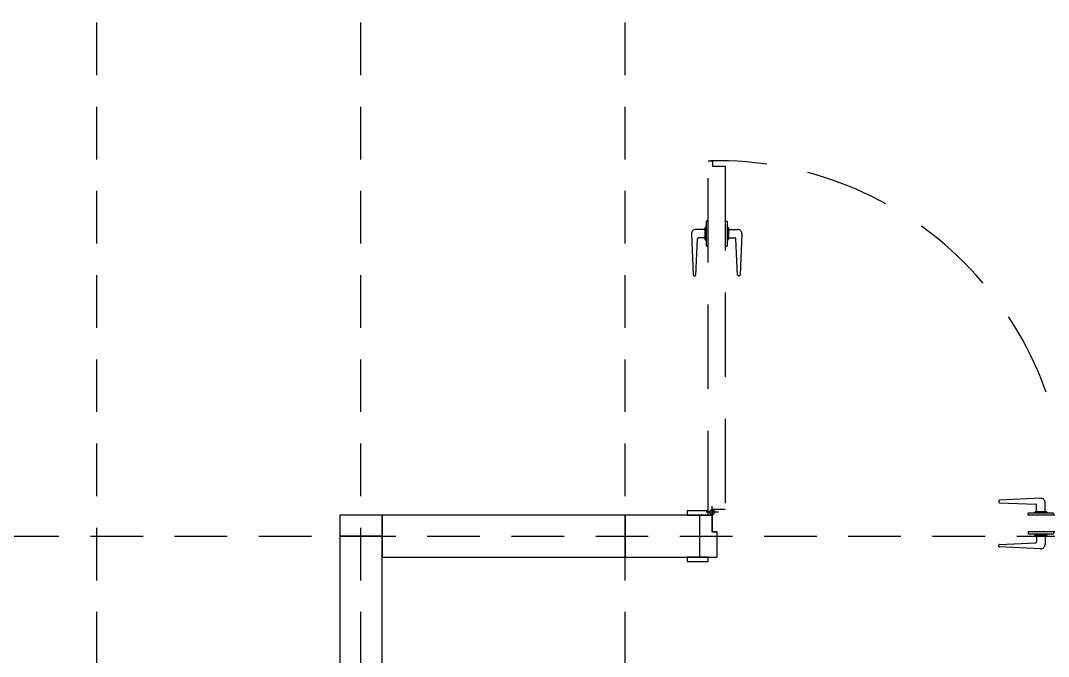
# Model space of a CAD drawing. Header units: centimetres. Extents: x -71 to 5571, y -2315 to 960.
# Drawn here: x 368.4 to 612.5, y 106.9 to 258 of the extents above; entities that cross this region are included whole.
import ezdxf

# ---------------------------------------------------------------- set-up
doc = ezdxf.new("R2010")
doc.units = ezdxf.units.CM
doc.linetypes.add('AKS_SEYREK', pattern=[20, 12.5, -7.5])
doc.linetypes.add('DASHED2', pattern=[0.375, 0.25, -0.125])
for name, color, linetype in [('AKS', 8, 'AKS_SEYREK'), ('DIS_DUVAR_100', 7, 'Continuous'), ('IC_KOSE_PROFIL_100', 2, 'Continuous'), ('KAPI-PLAN', 7, 'Continuous')]:
    doc.layers.add(name, color=color, linetype=linetype)
doc.layers.add('PANO', color=7, linetype='Continuous', lineweight=50)

# ---------------------------------------------------------------- blocks, each defined once
blk = doc.blocks.new("100'LÜK 125'LİK PANO")
blk.add_lwpolyline([(0, 0), (10, 0), (10, 125.5), (0, 125.5)], close=True)
blk = doc.blocks.new('100X50 İÇ KÖŞE BAĞLANTISI')
blk.add_lwpolyline([(0, 0), (10, 0), (10, 5), (0, 5)], close=True)
blk = doc.blocks.new("100'LÜK 57.75'LİK PANO")
blk.add_lwpolyline([(0, 0), (10, 0), (10, 57.75), (0, 57.75)], close=True)
blk = doc.blocks.new("100'LÜK 125'LİK KAPILI PANO(90'LIK) [SOL]")
at = {"color": 1, "lineweight": 25}
for p, q in [((18.94, 78.14), (18.94, 75.54)), ((19.14, 78.34), (19.24, 78.34)), ((19.24, 79.84), (19.24, 73.84)), ((19.74, 79.84), (19.24, 79.84)), ((23.74, 79.84), (24.24, 79.84)), ((24.24, 79.84), (24.24, 73.84)), ((24.34, 78.34), (24.24, 78.34)), ((24.54, 78.14), (24.54, 75.54)), ((15.74, 76.79), (16.19, 67.03)), ((18.94, 77.84), (16.74, 77.84)), ((18.94, 75.84), (17.37, 75.84)), ((24.54, 77.84), (26.74, 77.84)), ((24.54, 75.84), (26.12, 75.84)), ((27.74, 76.79), (27.3, 67.03)), ((16.8, 67.03), (17.17, 75.65)), ((19.14, 75.34), (19.24, 75.34)), ((19.74, 73.84), (19.24, 73.84)), ((23.74, 73.84), (24.24, 73.84)), ((24.34, 75.34), (24.24, 75.34)), ((26.68, 67.03), (26.32, 75.65)), ((16.39, 66.84), (16.6, 66.84)), ((27.1, 66.84), (26.88, 66.84))]:
    blk.add_line(p, q, dxfattribs=at)
at = {"lineweight": 25}
for p, q in [((88.72, 13.36), (88.72, 13.14)), ((98.67, 14), (88.91, 13.56)), ((88.91, 12.94), (97.53, 12.58)), ((97.72, 10.8), (97.72, 12.38)), ((99.72, 10.8), (99.72, 13)), ((14.74, 11), (14.74, 10)), ((19.75, 11), (14.75, 11)), ((14.75, 10), (19.75, 10)), ((17.75, 10), (20.59, 10)), ((22.14, 10.68), (19.22, 10.68)), ((19.74, 10), (19.74, 11)), ((20.59, 10), (20.59, 6)), ((20.68, 9.59), (20.68, 12.14)), ((20.78, 6), (20.78, 10)), ((101.72, 10.5), (95.72, 10.5)), ((95.72, 10), (95.72, 10.5)), ((101.72, 10), (95.72, 10)), ((97.22, 10.6), (97.22, 10.5)), ((100.02, 10.8), (97.42, 10.8)), ((100.22, 10.6), (100.22, 10.5)), ((101.72, 10), (101.72, 10.5)), ((104.72, 10), (104.72, 6)), ((107.75, 10), (104.91, 10)), ((104.91, 10), (104.91, 6)), ((110.75, 11), (105.75, 11)), ((105.75, 11), (105.75, 10)), ((105.75, 10), (110.75, 10)), ((110.75, 10), (110.75, 11)), ((20.59, 6), (21.75, 6)), ((21.75, 6), (21.75, 0)), ((95.72, 6), (95.72, 5.5)), ((101.72, 6), (95.72, 6)), ((101.72, 5.5), (95.72, 5.5)), ((97.22, 5.4), (97.22, 5.5)), ((100.02, 5.2), (97.42, 5.2)), ((97.72, 5.2), (97.72, 3.62)), ((99.72, 5.2), (99.72, 3)), ((100.22, 5.4), (100.22, 5.5)), ((101.72, 6), (101.72, 5.5)), ((104.91, 6), (103.75, 6)), ((103.75, 6), (103.75, 0)), ((88.72, 2.64), (88.72, 2.86)), ((88.91, 3.06), (97.53, 3.42)), ((98.67, 2), (88.91, 2.44)), ((19.75, 0), (14.75, 0)), ((14.75, 0), (14.75, -1)), ((19.75, -1), (19.75, 0)), ((110.75, 0), (105.75, 0)), ((105.75, 0), (105.75, -1)), ((110.75, -1), (110.75, 0)), ((14.75, -1), (19.75, -1)), ((105.75, -1), (110.75, -1))]:
    blk.add_line(p, q, dxfattribs=at)
blk.add_circle((20.68, 10.68), 0.583, dxfattribs=at)
at = {"color": 1, "linetype": 'DASHED2', "lineweight": 25, "ltscale": 80}
blk.add_arc((22.15, 11.57), 82.58, -1.243, 91.2465, dxfattribs=at)
at = {"color": 1, "lineweight": 25}
for centre, radius, start, end in [((19.14, 78.14), 0.2, 90, 180), ((24.34, 78.14), 0.2, 0, 90), ((16.74, 76.84), 1, 90, -177.3974), ((17.37, 75.64), 0.2, 90, 177.5839), ((26.12, 75.64), 0.2, 2.4161, 90), ((26.74, 76.84), 1, -2.6026, 90), ((19.14, 75.54), 0.2, 180, -90), ((24.34, 75.54), 0.2, -90, 0), ((16.39, 67.04), 0.2, -177.3974, -90), ((16.6, 67.04), 0.2, -90, -2.6026), ((26.88, 67.04), 0.2, -177.3974, -90), ((27.1, 67.04), 0.2, -90, -2.6026)]:
    blk.add_arc(centre, radius, start, end, dxfattribs=at)
at = {"lineweight": 25}
for centre, radius, start, end in [((88.92, 13.36), 0.2, 92.6026, 180), ((88.92, 13.14), 0.2, 180, -92.6026), ((97.52, 12.38), 0.2, 0, 87.5839), ((98.72, 13), 1, 0, 92.6026), ((97.42, 10.6), 0.2, 90, 180), ((100.02, 10.6), 0.2, 0, 90), ((97.42, 5.4), 0.2, 180, -90), ((100.02, 5.4), 0.2, -90, 0), ((88.92, 2.86), 0.2, 92.6026, 180), ((88.92, 2.64), 0.2, 180, -92.6026), ((97.52, 3.62), 0.2, -87.5839, 0), ((98.72, 3), 1, -92.6026, 0)]:
    blk.add_arc(centre, radius, start, end, dxfattribs=at)
at = {"layer": 'KAPI-PLAN', "color": 1, "linetype": 'DASHED2', "lineweight": 25, "ltscale": 80}
for p, q in [((19.74, 10), (19.74, 94.14)), ((19.74, 94.14), (20.74, 94.14)), ((20.74, 94.14), (20.74, 92.84)), ((20.74, 92.84), (23.74, 92.84)), ((23.74, 92.84), (23.74, 11.3)), ((20.74, 10), (19.74, 10)), ((20.74, 11.3), (20.74, 10)), ((23.74, 11.3), (20.74, 11.3))]:
    blk.add_line(p, q, dxfattribs=at)
at = {"layer": 'PANO', "lineweight": 25, "ltscale": 100}
for p, q in [((17.75, 0), (17.75, 10)), ((104.72, 10), (95.72, 10)), ((107.75, 0), (107.75, 10)), ((21.75, 6), (20.78, 6)), ((104.72, 6), (95.72, 6))]:
    blk.add_line(p, q, dxfattribs=at)
for points in [[(20.78, 10), (0, 10), (0, 0), (21.75, 0)], [(125.5, 10), (95.72, 10)], [(103.75, 0), (125.5, 0), (125.5, 10)]]:
    blk.add_lwpolyline(points, dxfattribs=at)

msp = doc.modelspace()

# ---------------------------------------------------------------- linework, layer by layer
at = {"layer": 'AKS'}
for p, q in [((386.5, -35), (386.5, 747)), ((449.25, -35), (449.25, 747)), ((512, -35), (512, 747)), ((-35, 135.5), (798, 135.5))]:
    msp.add_line(p, q, dxfattribs=at)

# ---------------------------------------------------------------- block references
at = {"layer": 'DIS_DUVAR_100'}
for name, p in [("100'LÜK 125'LİK KAPILI PANO(90'LIK) [SOL]", (512, 130.5)), ("100'LÜK 125'LİK PANO", (444.25, 10))]:
    msp.add_blockref(name, p, dxfattribs=at)
at = {"layer": 'DIS_DUVAR_100', "rotation": 90}
msp.add_blockref("100'LÜK 57.75'LİK PANO", (512, 130.5), dxfattribs=at)
at = {"layer": 'IC_KOSE_PROFIL_100'}
msp.add_blockref('100X50 İÇ KÖŞE BAĞLANTISI', (444.25, 135.5), dxfattribs=at)

doc.saveas('drawing.dxf')
